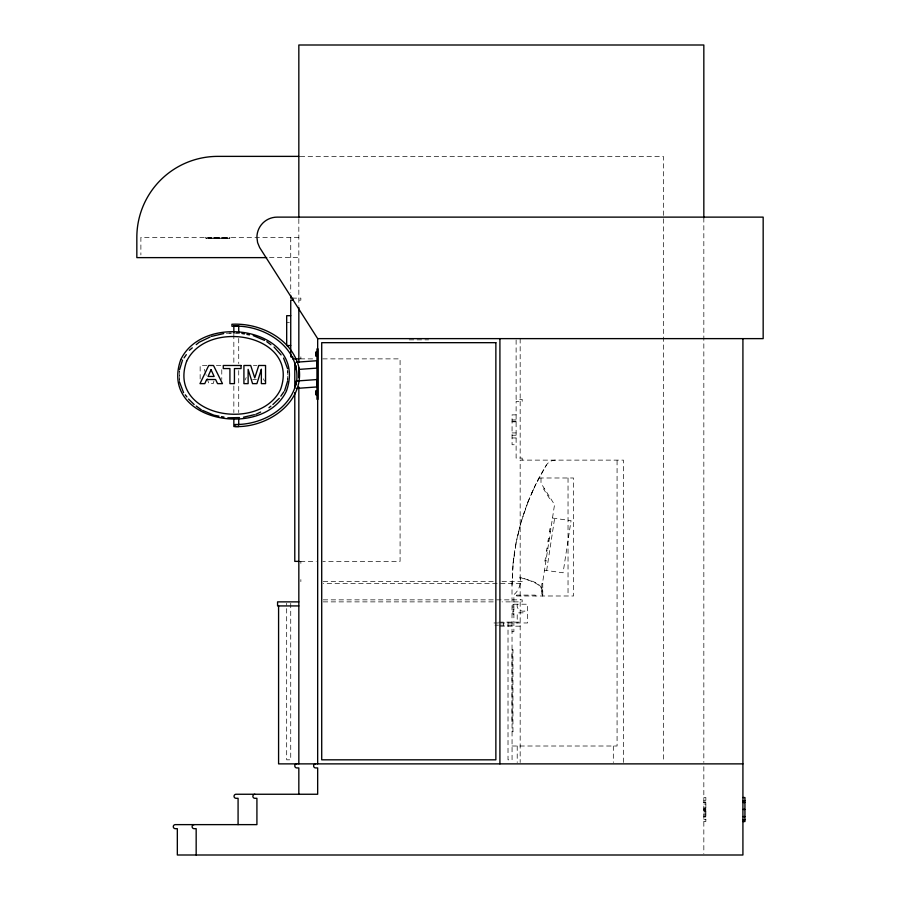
<?xml version="1.0" encoding="UTF-8"?>
<svg xmlns="http://www.w3.org/2000/svg" width="900" height="900" viewBox="0 0 900 900"><rect width="100%" height="100%" fill="white"/><g stroke="black" fill="none" stroke-linecap="round" stroke-linejoin="round"><path stroke-width="0.67" stroke-dasharray="4.5 3.38" d="M179.179 379.89L179.449 371.543M287.651 380.644L287.966 370.901M508.016 622.125L508.016 759.825L512.066 759.825L512.01 585.202L513.113 562.984C516.78 528.334 528.255 494.662 546.457 464.963C548.392 461.97 551.801 460.181 555.345 460.125M512.01 585.202L513.113 562.984M513.72 559.001L513.934 557.471M512.989 564.21L516.398 540.956M514.091 556.391L514.339 554.726M546.649 570.51L554.625 518.355M515.925 543.375L520.785 522.877L529.369 498.274M517.748 535.545L518.434 532.845M521.145 522.034L521.618 520.38M213.953 381.037L213.154 383.636L208.8 383.636L205.965 374.546M524.655 511.436L523.721 514.069M527.524 502.875L536.108 483.514L546.457 464.963M531.776 493.2L533.959 488.363M245.036 380.014L246.229 377.595M537.401 481.196L538.695 478.879M227.756 238.388L207.911 238.388M229.984 237.375L229.579 238.388L206.089 238.388L205.684 237.375M544.342 488.52L543.544 488.981L549.675 498.69L550.474 498.24M213.784 237.578L221.884 237.578M226.361 333.236L234.146 333.079M300.229 156.375L663.334 156.375L663.334 762.469M298.834 237.375L140.884 237.375L140.884 254.925M205.684 237.982L229.984 237.982M269.483 257.625L298.834 257.625M292.084 298.125L300.859 298.125L300.859 300.15L298.834 300.15M286.684 322.65L289.384 322.65M409.219 339.84L428.614 339.84M300.24 358.875L315.844 358.875M322.74 358.875L400.084 358.875L400.084 561.375L322.864 561.375M206.933 365.49L200.149 365.49L200.149 380.846M216.371 365.49L221.782 365.49M253.406 365.49L256.984 365.49M252.675 379.519L256.511 379.519M516.116 414.866L512.066 414.866L512.066 444.735L516.116 444.735M512.066 419.918L516.116 419.918M512.066 421.223L516.116 421.223M512.066 421.841L516.116 421.841M512.066 432.923L516.116 432.923M512.066 435.24L516.116 435.24M512.066 437.951L516.116 437.951M538.965 477.99L573.502 477.99L573.502 595.991L513.889 595.991M300.397 561.375L316.226 561.375M323.257 581.625L493.639 581.625M502.009 581.625L522.191 581.625L522.191 583.65L323.257 583.65M542.756 583.571L541.822 583.571L541.822 594.293L542.756 594.293M541.822 590.006L542.756 590.006M541.822 590.895L542.756 590.895M541.822 591.784L542.756 591.784M323.257 599.85L522.191 599.85L522.191 601.875L502.009 601.875M323.257 601.875L493.639 601.875M513.889 604.215L527.524 604.215L527.524 622.969L499.77 622.969M513.889 604.44L512.955 604.44L512.955 614.261L513.889 614.261M512.955 609.57L513.889 609.57M512.955 610.459L513.889 610.459M512.955 611.359L513.889 611.359M498.904 622.125L520.166 622.125M498.499 622.969L493.189 622.969L493.189 625.174M494.989 625.174L498.499 625.174M499.77 625.174L513.889 625.174M499.916 626.175L520.166 626.175M512.01 631.721L513.889 631.721L513.889 594.664C519.064 590.49 521.381 583.504 519.986 577.046C527.479 580.545 541.373 581.355 542.756 591.525M512.01 649.597L512.955 649.597L512.955 731.79L512.01 731.79M512.01 650.126L512.955 650.126M512.01 654.345L512.01 723.814M512.01 731.25L512.955 731.25M512.01 746.01L617.074 746.01L617.074 460.125M703.834 797.535L705.859 797.535L705.859 821.543L703.834 821.543M703.834 800.775L705.859 800.775M703.834 802.17L705.859 802.17M703.834 802.485L705.859 802.485M703.834 804.026L705.859 804.026M703.834 807.93L705.859 807.93M703.834 808.515L705.859 808.515M703.834 809.438L705.859 809.438M703.834 809.528L705.859 809.528M703.834 810.214L705.859 810.214M703.834 812.002L705.859 812.002M703.834 813.926L705.859 813.926M703.834 815.096L705.859 815.096M703.834 816.604L705.859 816.592M703.834 816.952L705.859 816.952M703.834 819.697L705.859 819.697M229.106 333.011L231.705 333.056M232.999 333.079L236.891 333.157M552.488 518.051L571.05 520.627L563.074 572.783L544.511 570.217M550.845 528.761L549.923 528.626L549.113 533.936L550.035 534.06M549.517 531.281L550.44 531.405M549.36 538.481L548.438 538.358L547.616 543.656L548.55 543.791M548.033 541.001L548.955 541.136M547.875 548.212L546.941 548.077L546.131 553.387L547.065 553.511M546.536 550.733L547.47 550.856M546.39 557.933L545.456 557.809L544.646 563.108L545.58 563.231M545.051 560.452L545.985 560.587M519.986 577.418C528.626 580.658 545.153 583.144 542.385 595.991M263.385 378.799L264.555 381.218M204.356 369.36L205.56 373.252M287.651 370.147L287.966 379.89M179.179 370.901L179.539 382.027M703.834 217.699L703.834 762.469M703.834 766.676L703.834 853.594M623.441 762.48L623.441 460.125L520.166 460.125L520.166 581.625M613.316 746.01L613.316 762.502M568.035 477.99L568.035 595.991M542.756 595.991L542.756 581.692L554.535 504.664L541.001 483.221L541.001 477.99M535.23 595.991L535.23 595.102L516.465 595.102L516.465 595.991M522.191 460.125L522.191 458.1L516.116 458.1L516.116 401.4L522.191 401.4L522.191 399.375L516.116 399.375L516.116 340.009M520.166 338.625L520.166 399.375M520.166 401.4L520.166 458.1M520.166 583.65L520.166 599.85M520.166 601.875L520.166 762.48M517.207 604.215C516.206 608.715 520.684 612.079 524.891 611.055L524.891 612.844L517.207 612.844L517.207 622.969M517.207 746.01L517.207 762.502M503.572 622.969L503.572 625.174M300.859 356.85L300.859 358.875M300.859 561.375L300.859 563.4M300.859 579.6L300.859 581.625M298.834 219.105L298.834 306.157M290.734 237.375L290.734 292.601M290.734 603.27L290.734 759.825L286.684 759.825L286.684 603.27M238.725 338.445L238.725 363.611M238.725 370.609L238.725 412.549M233.843 334.249L233.843 363.611M233.843 385.988L233.843 412.549M226.946 237.375L208.721 237.375M226.744 237.982L226.744 238.59M221.782 369.686L221.782 379.451M208.924 237.982L208.924 238.59M705.859 810.934L703.834 810.934L705.859 811.046"/><path stroke-width="1.35" d="M317.25 395.325L317.25 399.442L317.835 399.442L317.835 348.75L317.25 348.75L317.25 356.152C315.326 356.67 315.338 351.349 317.261 351.877L317.261 352.699M317.25 355.601L317.25 395.021C315.326 395.539 315.338 390.206 317.261 390.746M316.327 352.688L316.316 356.152L316.339 351.877L316.159 352.868M316.327 391.556L316.316 395.021L316.339 390.746L316.159 391.736M316.159 355.702C316.777 352.215 315.113 356.873 317.261 355.973M316.316 352.249C318.51 352.035 314.381 352.024 316.339 353.835M316.159 394.571C315.36 391.185 317.351 396.517 316.339 394.65M317.25 391.106L316.159 391.207L316.339 392.704M179.55 369.697L182.531 360.079M284.625 390.713L287.595 381.082M184.039 357.907L186.322 354.645M279.315 398.317L272.88 404.527M280.834 396.146L283.86 391.793M189.349 350.291L192.296 347.873M196.234 344.644L199.192 342.225L210.15 336.994M268.942 407.756L270.911 406.136M316.17 353.317L317.261 353.205M316.17 392.175L317.261 392.074M255.78 414.371L260.651 412.043M211.365 336.42L223.695 333.574M243.461 417.206L254.407 414.686M296.123 362.216L317.194 360.709L317.261 368.089L298.822 369.416M296.19 388.44L317.261 386.921L317.194 379.541L296.123 381.049L296.156 384.739M236.745 333.034L239.333 332.978M227.812 417.803L239.49 417.577M298.834 156.375L217.834 156.375A81 81 0 0 0 136.834 237.375L136.834 257.625L266.715 257.625M290.734 315.686L286.684 315.686L286.684 345.555L290.734 345.555M234.562 325.856L238.725 325.856L238.725 331.447M317.666 338.625L763.166 338.625L763.166 217.125L277.166 217.125A20.25 20.25 0 0 0 256.916 237.375L257.602 242.618L259.627 247.5L317.666 338.625L317.666 763.875M298.991 358.875L292.759 358.875L292.759 356.85L290.734 356.85L290.734 300.15L292.759 300.15L292.759 298.125M238.725 426.532L233.843 426.532L233.843 419.546M298.991 561.375L294.784 561.375L294.784 392.625M298.834 601.875L277.571 601.875L277.571 605.925L298.834 605.925M742.916 763.875L278.584 763.875L278.584 605.925M742.916 797.535L744.941 797.535L744.941 821.543L742.916 821.543M742.916 800.775L744.941 800.775M742.916 802.485L744.941 802.485M742.916 809.438L744.941 809.438M742.916 816.592L744.941 816.592M742.916 819.697L744.941 819.697M317.261 355.343L316.159 355.151M317.261 394.211L316.159 394.02M241.864 333.45L244.384 333.934M246.904 334.406L249.435 334.879M218.981 416.149L213.93 415.192L202.646 410.411M221.501 416.621L224.021 417.094M253.215 335.588L264.51 340.38M266.794 341.674L270.934 344.745M274.039 347.04L281.081 354.915M194.141 404.505L188.55 399.037M196.211 406.035L201.386 409.871M185.243 394.819L186.896 396.934M283.556 358.076L287.606 368.752M179.539 382.027L183.589 392.704M296.156 365.906L296.19 369.596M742.916 338.625L742.916 855L177.334 855L177.334 828.675L175.309 828.675A2.025 2.025 0 0 1 173.284 826.65A2.025 2.025 0 0 1 175.309 824.625L256.916 824.625L256.916 798.3L254.891 798.3A2.025 2.025 0 0 1 252.866 796.275A2.025 2.025 0 0 1 254.891 794.25M703.834 217.699L703.834 45L298.834 45L298.834 217.822M499.916 338.625L499.916 763.875M317.385 348.75L317.385 399.442M316.17 352.17L316.159 355.849M316.17 391.039L316.159 394.718M298.834 307.553L298.834 362.317M298.834 367.931L298.834 377.764M298.834 387L298.834 763.875M298.834 794.25L298.834 767.925L296.809 767.925A2.025 2.025 0 0 1 294.784 765.9A2.025 2.025 0 0 1 296.809 763.875M294.784 363.094L294.784 387M290.734 295.369L290.734 298.125M238.725 419.546L238.725 425.137M238.084 824.625L238.084 798.3L236.059 798.3A2.025 2.025 0 0 1 234.034 796.275A2.025 2.025 0 0 1 236.059 794.25L317.666 794.25L317.666 767.925L315.641 767.925A2.025 2.025 0 0 1 313.616 765.9A2.025 2.025 0 0 1 315.641 763.875M233.843 325.856L233.843 332.854M196.166 855L196.166 828.675L194.141 828.675A2.025 2.025 0 0 1 192.116 826.65A2.025 2.025 0 0 1 194.141 824.625M180.787 359.55C158.749 420.998 262.575 440.46 286.358 391.23C308.396 329.782 204.581 310.32 180.787 359.55M186.615 361.305C166.995 415.969 259.369 433.282 280.541 389.486C300.15 334.811 207.776 317.498 186.615 361.305M296.741 380.61C291.701 408.735 261.743 425.048 234.934 424.485L234.99 426.532C266.963 428.006 304.853 402.739 298.935 367.358C291.757 338.434 259.988 322.729 231.907 324.259L231.975 326.295C262.721 323.933 300.037 346.365 296.741 380.61M261.36 369.36L256.916 383.636L252.551 383.636L248.13 369.36L248.13 383.636L243.922 383.636L243.922 365.49L250.695 365.49L254.756 377.876L258.773 365.49L265.556 365.49L265.556 383.636L261.36 383.636L261.36 369.36M206.64 379.519L204.795 383.636L199.991 383.636L208.721 365.49L213.502 365.49L222.469 383.636L217.553 383.636L215.595 379.519L206.64 379.519M211.061 369.731L208.035 376.459L214.144 376.459L211.061 369.731M495.866 342.675L321.716 342.675L321.716 759.825L495.866 759.825L495.866 342.675M241.065 365.49L223.268 365.49L223.268 368.561L229.916 368.561L229.916 383.636L234.439 383.636L234.439 368.561L241.065 368.561L241.065 365.49"/></g></svg>
